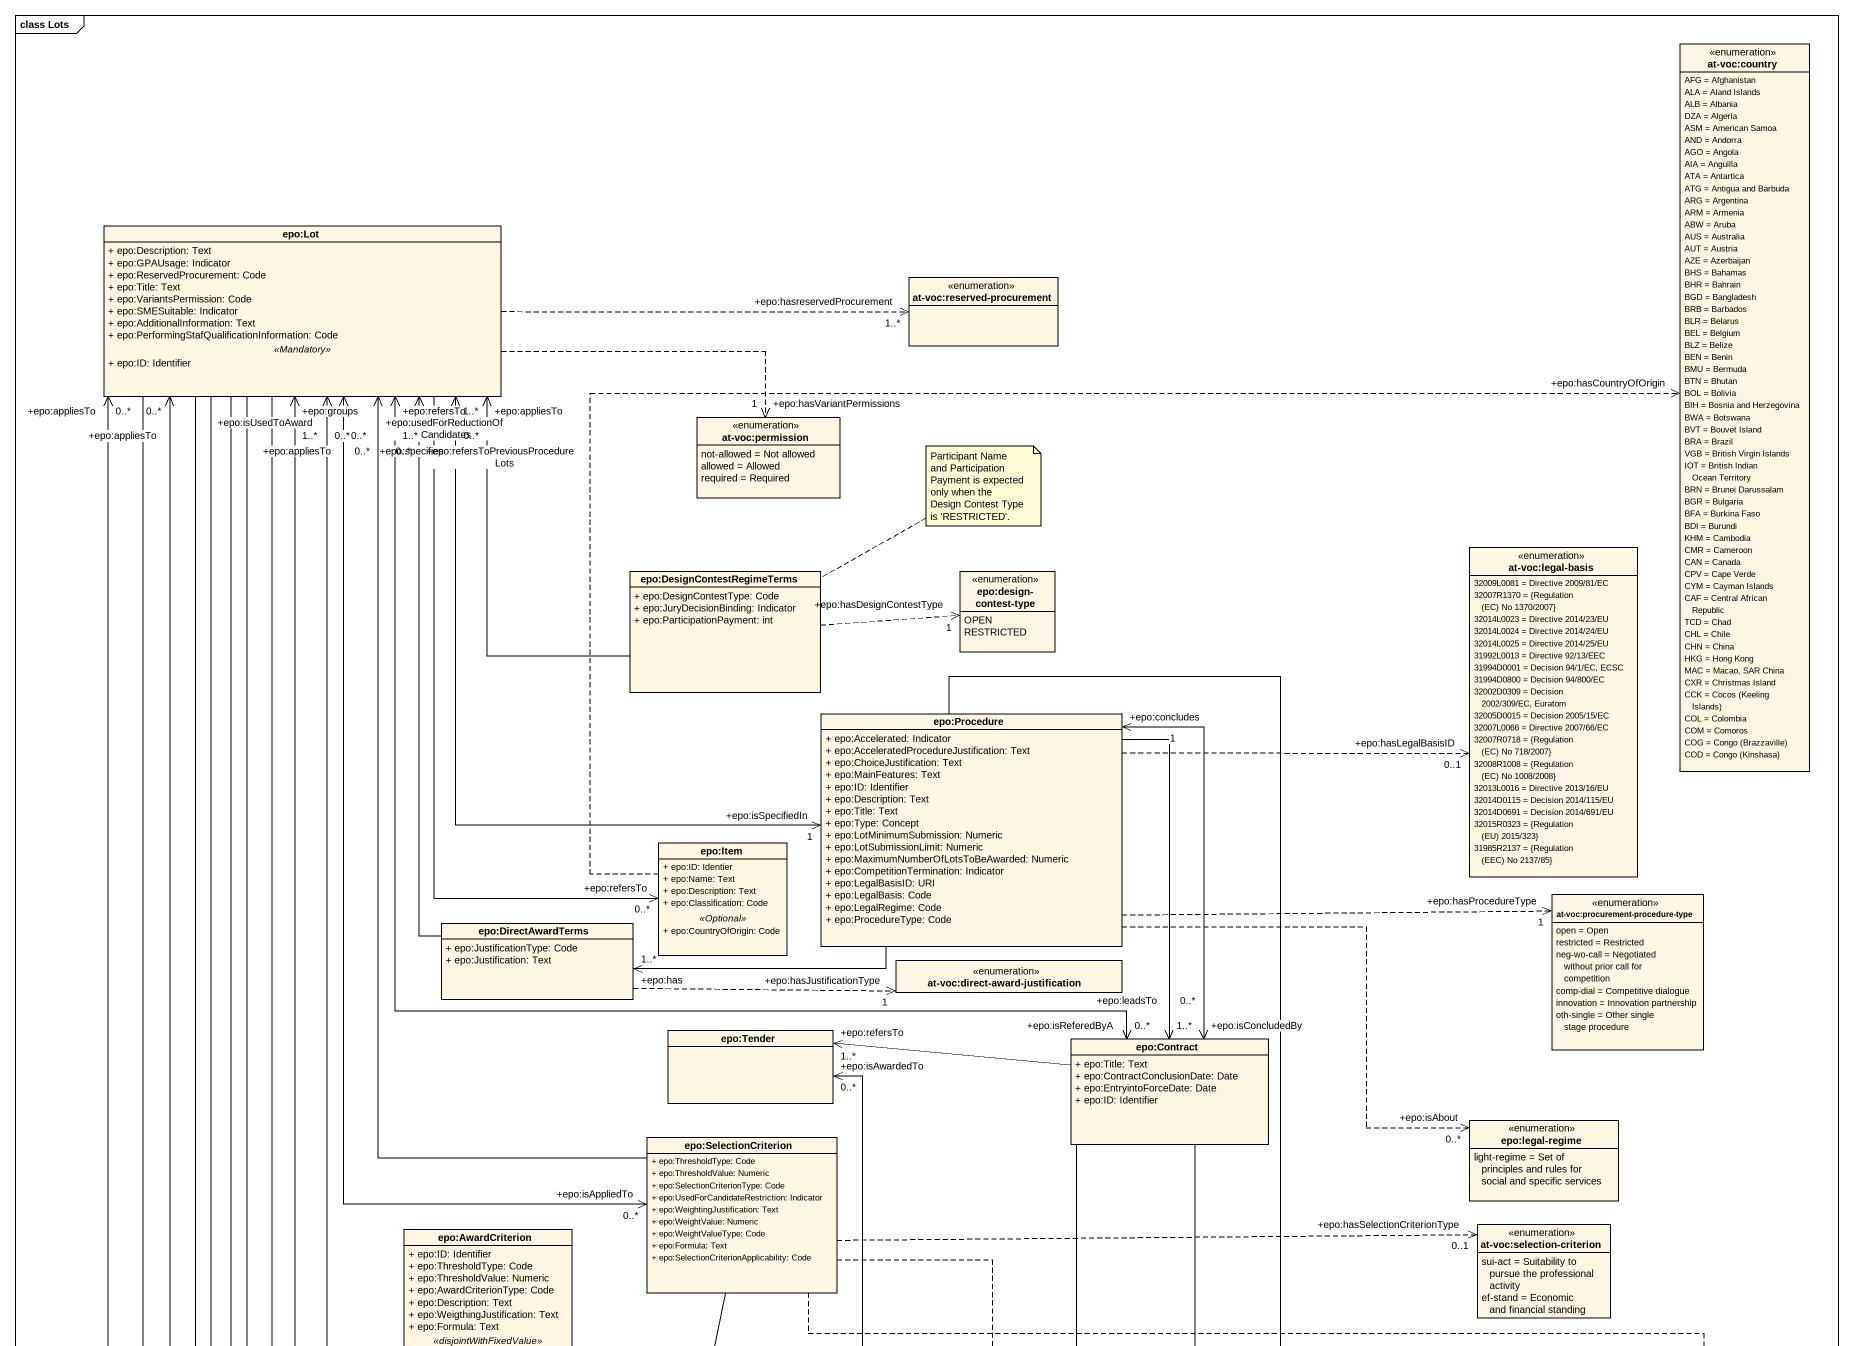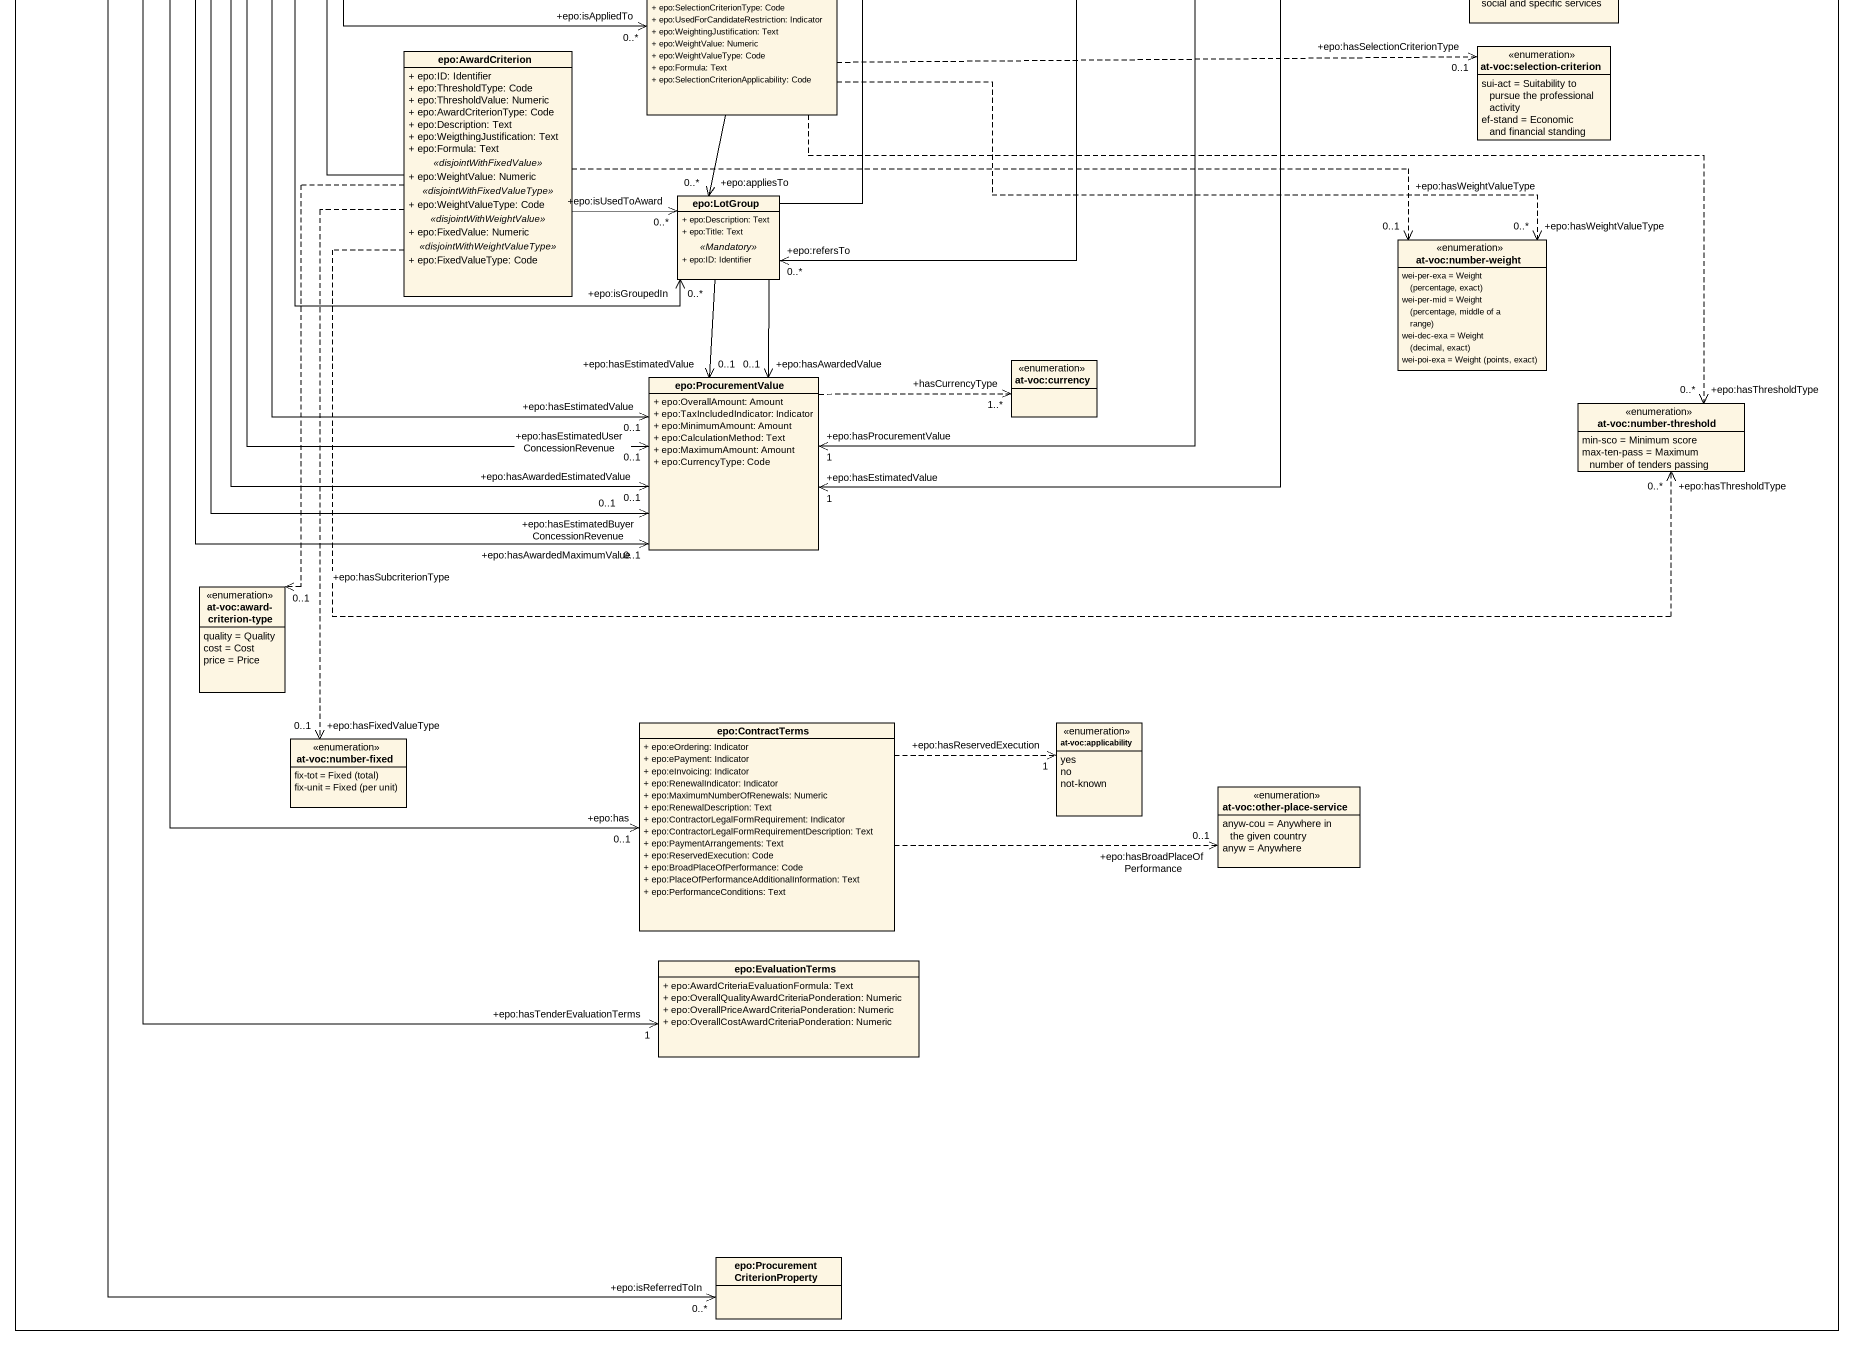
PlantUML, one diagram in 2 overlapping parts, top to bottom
@startuml
mainframe class Lots
hide circle
hide empty members
skinparam classAttributeIconSize 0
enum "at-voc:country" as at_voc_country {
  AFG = Afghanistan
  ALA = Aland Islands
  ALB = Albania
  DZA = Algeria
  ASM = American Samoa
  AND = Andorra
  AGO = Angola
  AIA = Anguilla
  ATA = Antartica
  ATG = Antigua and Barbuda
  ARG = Argentina
  ARM = Armenia
  ABW = Aruba
  AUS = Australia
  AUT = Austria
  AZE = Azerbaijan
  BHS = Bahamas
  BHR = Bahrain
  BGD = Bangladesh
  BRB = Barbados
  BLR = Belarus
  BEL = Belgium
  BLZ = Belize
  BEN = Benin
  BMU = Bermuda
  BTN = Bhutan
  BOL = Bolivia
  BIH = Bosnia and Herzegovina
  BWA = Botswana
  BVT = Bouvet Island
  BRA = Brazil
  VGB = British Virgin Islands
  IOT = British Indian Ocean Territory
  BRN = Brunei Darussalam
  BGR = Bulgaria
  BFA = Burkina Faso
  BDI = Burundi
  KHM = Cambodia
  CMR = Cameroon
  CAN = Canada
  CPV = Cape Verde
  CYM = Cayman Islands
  CAF = Central African Republic
  TCD = Chad
  CHL = Chile
  CHN = China
  HKG = Hong Kong
  MAC = Macao, SAR China
  CXR = Christmas Island
  {field} CCK = Cocos (Keeling Islands)
  COL = Colombia
  COM = Comoros
  {field} COG = Congo (Brazzaville)
  {field} COD = Congo (Kinshasa)
}
class "epo:Lot" as epo_Lot {
  + epo:Description: Text
  + epo:GPAUsage: Indicator
  + epo:ReservedProcurement: Code
  + epo:Title: Text
  + epo:VariantsPermission: Code
  + epo:SMESuitable: Indicator
  + epo:AdditionalInformation: Text
  + epo:PerformingStafQualificationInformation: Code
  .. <<Mandatory>> ..
  + epo:ID: Identifier
}
enum "at-voc:reserved-procurement" as at_voc_reserved_procurement
enum "at-voc:permission" as at_voc_permission {
  not-allowed = Not allowed
  allowed = Allowed
  required = Required
}
class "epo:DesignContestRegimeTerms" as epo_DesignContestRegimeTerms {
  + epo:DesignContestType: Code
  + epo:JuryDecisionBinding: Indicator
  + epo:ParticipationPayment: int
}
enum "epo:design-contest-type" as epo_design_contest_type {
  OPEN
  RESTRICTED
}
enum "at-voc:legal-basis" as at_voc_legal_basis {
  32009L0081 = Directive 2009/81/EC
  {field} 32007R1370 = {Regulation (EC) No 1370/2007}
  32014L0023 = Directive 2014/23/EU
  32014L0024 = Directive 2014/24/EU
  32014L0025 = Directive 2014/25/EU
  31992L0013 = Directive 92/13/EEC
  31994D0001 = Decision 94/1/EC, ECSC
  31994D0800 = Decision 94/800/EC
  32002D0309 = Decision 2002/309/EC, Euratom
  32005D0015 = Decision 2005/15/EC
  32007L0066 = Directive 2007/66/EC
  {field} 32007R0718 = {Regulation (EC) No 718/2007}
  {field} 32008R1008 = {Regulation (EC) No 1008/2008}
  32013L0016 = Directive 2013/16/EU
  32014D0115 = Decision 2014/115/EU
  32014D0691 = Decision 2014/691/EU
  {field} 32015R0323 = {Regulation (EU) 2015/323}
  {field} 31985R2137 = {Regulation (EEC) No 2137/85}
}
class "epo:Procedure" as epo_Procedure {
  + epo:Accelerated: Indicator
  + epo:AcceleratedProcedureJustification: Text
  + epo:ChoiceJustification: Text
  + epo:MainFeatures: Text
  + epo:ID: Identifier
  + epo:Description: Text
  + epo:Title: Text
  + epo:Type: Concept
  + epo:LotMinimumSubmission: Numeric
  + epo:LotSubmissionLimit: Numeric
  + epo:MaximumNumberOfLotsToBeAwarded: Numeric
  + epo:CompetitionTermination: Indicator
  + epo:LegalBasisID: URI
  + epo:LegalBasis: Code
  + epo:LegalRegime: Code
  + epo:ProcedureType: Code
}
class "epo:Item" as epo_Item {
  + epo:ID: Identier
  + epo:Name: Text
  + epo:Description: Text
  + epo:Classification: Code
  .. <<Optional>> ..
  + epo:CountryOfOrigin: Code
}
class "epo:DirectAwardTerms" as epo_DirectAwardTerms {
  + epo:JustificationType: Code
  + epo:Justification: Text
}
enum "at-voc:procurement-procedure-type" as at_voc_procurement {
  open = Open
  restricted = Restricted
  neg-wo-call = Negotiated without prior call for competition
  comp-dial = Competitive dialogue
  innovation = Innovation partnership
  oth-single = Other single stage procedure
}
enum "at-voc:direct-award-justification" as at_voc_direct_award
class "epo:Tender" as epo_Tender
class "epo:Contract" as epo_Contract {
  + epo:Title: Text
  + epo:ContractConclusionDate: Date
  + epo:EntryintoForceDate: Date
  + epo:ID: Identifier
}
class "epo:SelectionCriterion" as epo_SelectionCriterion {
  + epo:ThresholdType: Code
  + epo:ThresholdValue: Numeric
  + epo:SelectionCriterionType: Code
  + epo:UsedForCandidateRestriction: Indicator
  + epo:WeightingJustification: Text
  + epo:WeightValue: Numeric
  + epo:WeightValueType: Code
  + epo:Formula: Text
  + epo:SelectionCriterionApplicability: Code
}
enum "epo:legal-regime" as epo_legal_regime {
  light-regime = Set of principles and rules for social and specific services
}
enum "at-voc:selection-criterion" as at_voc_selection_criterion {
  sui-act = Suitability to pursue the professional activity
  ef-stand = Economic and financial standing
}
class "epo:AwardCriterion" as epo_AwardCriterion {
  + epo:ID: Identifier
  + epo:ThresholdType: Code
  + epo:ThresholdValue: Numeric
  + epo:AwardCriterionType: Code
  + epo:Description: Text
  + epo:WeigthingJustification: Text
  + epo:Formula: Text
  .. <<disjointWithFixedValue>> ..
  + epo:WeightValue: Numeric
  .. <<disjointWithFixedValueType>> ..
  + epo:WeightValueType: Code
  .. <<disjointWithWeightValue>> ..
  + epo:FixedValue: Numeric
  .. <<disjointWithWeightValueType>> ..
  + epo:FixedValueType: Code
}
class "epo:LotGroup" as epo_LotGroup {
  + epo:Description: Text
  + epo:Title: Text
  .. <<Mandatory>> ..
  + epo:ID: Identifier
}
enum "at-voc:number-weight" as at_voc_number_weight {
  {field} wei-per-exa = Weight (percentage, exact)
  {field} wei-per-mid = Weight (percentage, middle of a range)
  {field} wei-dec-exa = Weight (decimal, exact)
  {field} wei-poi-exa = Weight (points, exact)
}
class "epo:ProcurementValue" as epo_ProcurementValue {
  + epo:OverallAmount: Amount
  + epo:TaxIncludedIndicator: Indicator
  + epo:MinimumAmount: Amount
  + epo:CalculationMethod: Text
  + epo:MaximumAmount: Amount
  + epo:CurrencyType: Code
}
enum "at-voc:currency" as at_voc_currency
enum "at-voc:number-threshold" as at_voc_number_threshold {
  min-sco = Minimum score
  max-ten-pass = Maximum number of tenders passing
}
enum "at-voc:award-criterion-type" as at_voc_award_criterion_type {
  quality = Quality
  cost = Cost
  price = Price
}
class "epo:ContractTerms" as epo_ContractTerms {
  + epo:eOrdering: Indicator
  + epo:ePayment: Indicator
  + epo:eInvoicing: Indicator
  + epo:RenewalIndicator: Indicator
  + epo:MaximumNumberOfRenewals: Numeric
  + epo:RenewalDescription: Text
  + epo:ContractorLegalFormRequirement: Indicator
  + epo:ContractorLegalFormRequirementDescription: Text
  + epo:PaymentArrangements: Text
  + epo:ReservedExecution: Code
  + epo:BroadPlaceOfPerformance: Code
  + epo:PlaceOfPerformanceAdditionalInformation: Text
  + epo:PerformanceConditions: Text
}
enum "at-voc:applicability" as at_voc_applicability {
  yes
  no
  not-known
}
enum "at-voc:number-fixed" as at_voc_number_fixed {
  {field} fix-tot = Fixed (total)
  {field} fix-unit = Fixed (per unit)
}
enum "at-voc:other-place-service" as at_voc_other_place_service {
  anyw-cou = Anywhere in the given country
  anyw = Anywhere
}
class "epo:EvaluationTerms" as epo_EvaluationTerms {
  + epo:AwardCriteriaEvaluationFormula: Text
  + epo:OverallQualityAwardCriteriaPonderation: Numeric
  + epo:OverallPriceAwardCriteriaPonderation: Numeric
  + epo:OverallCostAwardCriteriaPonderation: Numeric
}
class "epo:ProcurementCriterionProperty" as epo_ProcurementCriterionProp
epo_Lot .right.> "+epo:hasreservedProcurement\n1..*" at_voc_reserved_procurement
epo_Lot .right.> "+epo:hasVariantPermissions\n1" at_voc_permission
epo_Lot --> "+epo:refersTo\n0..*" epo_Item
epo_Lot "+epo:groups\n1..*" <--> "+epo:isGroupedIn\n0..*" epo_LotGroup
epo_Lot --> "+epo:hasAwardedEstimatedValue\n0..1" epo_ProcurementValue
epo_Lot --> "+epo:hasEstimatedValue\n0..1" epo_ProcurementValue
epo_Lot --> "+epo:hasEstimatedUserConcessionRevenue\n0..1" epo_ProcurementValue
epo_Lot --> "+epo:hasEstimatedBuyerConcessionRevenue\n0..1" epo_ProcurementValue
epo_Lot --> "+epo:hasAwardedMaximumValue\n0..1" epo_ProcurementValue
epo_Lot "+epo:appliesTo\n0..*" <--> "+epo:has\n0..1" epo_ContractTerms
epo_Lot --> "+epo:hasTenderEvaluationTerms\n1" epo_EvaluationTerms
epo_DesignContestRegimeTerms -up-> "+epo:appliesTo\n0..*" epo_Lot
epo_DesignContestRegimeTerms .right.> "+epo:hasDesignContestType\n1" epo_design_contest_type
epo_Procedure "+epo:isSpecifiedIn\n1" <-up-> "+epo:specifies\n1..*" epo_Lot
epo_Procedure .right.> "+epo:hasLegalBasisID\n0..1" at_voc_legal_basis
epo_Procedure -left-> "+epo:has\n1..*" epo_DirectAwardTerms
epo_Procedure .right.> "+epo:hasProcedureType\n1" at_voc_procurement
epo_Procedure --> "+epo:leadsTo\n1..*" epo_Contract
epo_Procedure "+epo:concludes\n1" <--> "+epo:isConcludedBy\n0..*" epo_Contract
epo_Procedure .right.> "+epo:isAbout\n0..*" epo_legal_regime
epo_Procedure --> "+epo:hasEstimatedValue\n1" epo_ProcurementValue
epo_Item .right.> "+epo:hasCountryOfOrigin" at_voc_country
epo_DirectAwardTerms -up-> "+epo:refersToPreviousProcedureLots\n0..*" epo_Lot
epo_DirectAwardTerms .right.> "+epo:hasJustificationType\n1" at_voc_direct_award
epo_Contract "+epo:isReferedByA\n0..*" <-up-> "+epo:refersTo\n1..*" epo_Lot
epo_Contract -left-> "+epo:refersTo\n1..*" epo_Tender
epo_Contract --> "+epo:refersTo\n0..*" epo_LotGroup
epo_Contract --> "+epo:hasProcurementValue\n1" epo_ProcurementValue
epo_SelectionCriterion "+epo:isAppliedTo\n0..*" <-up-> "+epo:appliesTo\n0..*" epo_Lot
epo_SelectionCriterion -up-> "+epo:usedForReductionOfCandidates\n0..*" epo_Lot
epo_SelectionCriterion .right.> "+epo:hasSelectionCriterionType\n0..1" at_voc_selection_criterion
epo_SelectionCriterion --> "+epo:appliesTo\n0..*" epo_LotGroup
epo_SelectionCriterion .right.> "+epo:hasWeightValueType\n0..*" at_voc_number_weight
epo_SelectionCriterion .right.> "+epo:hasThresholdType\n0..*" at_voc_number_threshold
epo_AwardCriterion -up-> "+epo:isUsedToAward\n0..*" epo_Lot
epo_AwardCriterion -right-> "+epo:isUsedToAward\n0..*" epo_LotGroup
epo_AwardCriterion .right.> "+epo:hasWeightValueType\n0..1" at_voc_number_weight
epo_AwardCriterion .right.> "+epo:hasThresholdType\n0..*" at_voc_number_threshold
epo_AwardCriterion ..> "+epo:hasSubcriterionType\n0..1" at_voc_award_criterion_type
epo_AwardCriterion ..> "+epo:hasFixedValueType\n0..1" at_voc_number_fixed
epo_LotGroup -up-> "+epo:isAwardedTo\n0..*" epo_Tender
epo_LotGroup --> "+epo:hasAwardedValue\n0..1" epo_ProcurementValue
epo_LotGroup --> "+epo:hasEstimatedValue\n0..1" epo_ProcurementValue
epo_ProcurementValue .right.> "+hasCurrencyType\n1..*" at_voc_currency
epo_ContractTerms .right.> "+epo:hasReservedExecution\n1" at_voc_applicability
epo_ContractTerms .right.> "+epo:hasBroadPlaceOfPerformance\n0..1" at_voc_other_place_service
epo_ProcurementCriterionProp "+epo:isReferredToIn\n0..*" <-up-> "+epo:appliesTo\n0..*" epo_Lot
note right of epo_DesignContestRegimeTerms : Participant Name and Participation Payment is expected only when the Design Contest Type is 'RESTRICTED'.
@enduml
